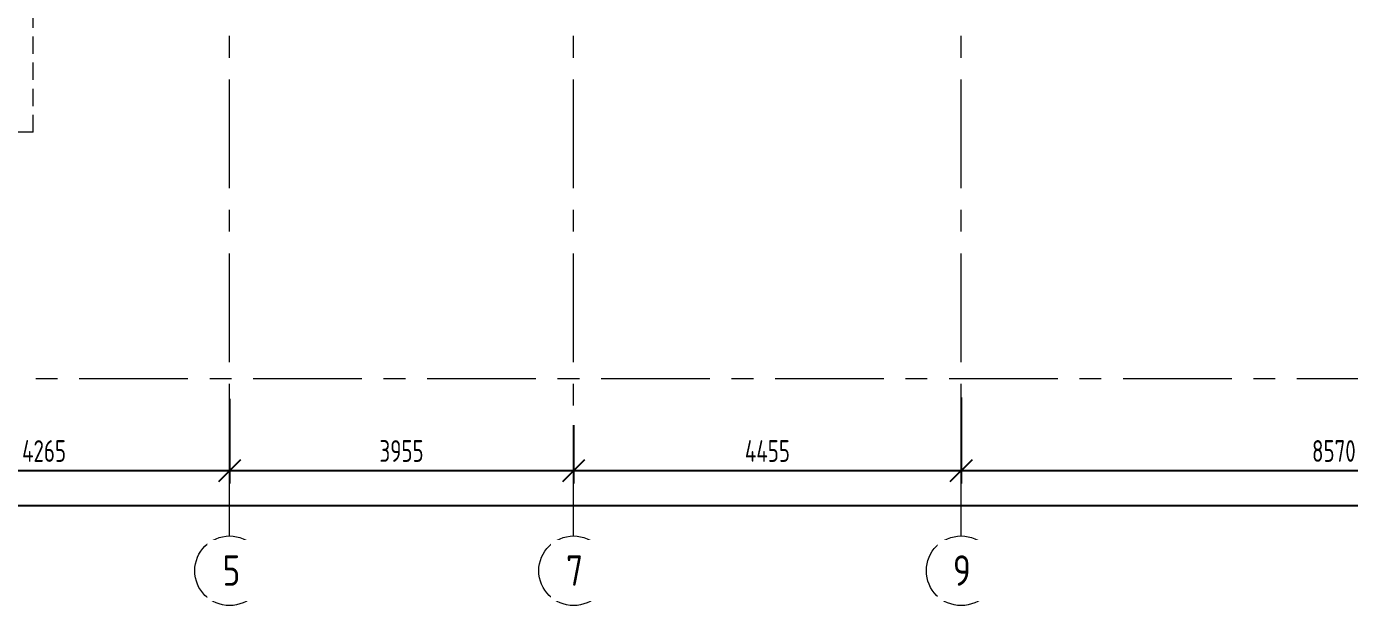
# Model space of a CAD drawing. Header units: millimetres. Extents: x -13407 to 8063098, y -2635 to 109271.
# Drawn here: x 14830 to 30040, y -2611 to 4048 of the extents above; entities that cross this region are included whole.
import ezdxf

# ---------------------------------------------------------------- set-up
doc = ezdxf.new("R2010")
doc.units = ezdxf.units.MM
doc.linetypes.add('ADSK_Штриховая_ш2 п1', pattern=[3, 2, -1])
doc.linetypes.add('CENTER', pattern=[2, 1.25, -0.25, 0.25, -0.25])
doc.layers.get('Defpoints').update_dxf_attribs({"color": 6})
for name, color, linetype, lineweight in [('АР_Оси', 193, 'Continuous', 9), ('АР_Оси размеры', 164, 'Continuous', 9), ('АР_тонкая линия', 250, 'Continuous', 0)]:
    doc.layers.add(name, color=color, linetype=linetype, lineweight=lineweight)
doc.styles.add('ГОСТ 2.304', font='isocpeur.ttf', dxfattribs={"width": 0.7})
doc.dimstyles.new('СПДС', dxfattribs={"dimscale": 100, "dimtxt": 2.5, "dimasz": 2.5, "dimexe": 1.5, "dimexo": 0, "dimgap": 1, "dimtad": 1, "dimdec": 0, "dimrnd": 1, "dimtxsty": 'ГОСТ 2.304', "dimblk": 'OBLIQUE', "dimcen": 2.5, "dimdle": 1.5, "dimadec": 0, "dimazin": 2, "dimtfac": 0.75, "dimtdec": 0, "dimtmove": 1, "dimatfit": 3, "dimfxl": 1, "dimtolj": 1, "dimarcsym": 1})

# ---------------------------------------------------------------- blocks, each defined once
blk = doc.blocks.new('_Oblique')
at = {"color": 253, "linetype": 'ByBlock', "lineweight": -2}
blk.add_line((-0.5, -0.5), (0.5, 0.5), dxfattribs=at)
blk = doc.blocks.new('*D507')
at = {"layer": 'Defpoints', "color": 0, "ltscale": 100, "transparency": 16777216}
for p in [(12900, -235), (17165, -235), (17165, -1059)]:
    blk.add_point(p, dxfattribs=at)
at = {"layer": 'АР_Оси размеры', "color": 253, "lineweight": -2, "ltscale": 100, "transparency": 16777216}
for p, q in [((12900, -235), (12900, -1209)), ((17165, -235), (17165, -1209)), ((12750, -1059), (17315, -1059))]:
    blk.add_line(p, q, dxfattribs=at)
at = {"layer": 'АР_Оси размеры', "color": 253, "lineweight": -2, "ltscale": 100, "transparency": 16777216, "xscale": 250, "yscale": 250, "zscale": 250, "rotation": 180}
blk.add_blockref('_Oblique', (12900, -1059), dxfattribs=at)
at = {"layer": 'АР_Оси размеры', "color": 253, "lineweight": -2, "ltscale": 100, "transparency": 16777216, "xscale": 250, "yscale": 250, "zscale": 250}
blk.add_blockref('_Oblique', (17165, -1059), dxfattribs=at)
at = {"layer": 'АР_Оси размеры', "color": 253, "ltscale": 100, "transparency": 16777216, "insert": (15032, -834), "char_height": 250, "attachment_point": 5, "style": 'ГОСТ 2.304'}
blk.add_mtext('\\A1;4265', dxfattribs=at)
blk = doc.blocks.new('*D508')
at = {"layer": 'Defpoints', "color": 0, "ltscale": 100, "transparency": 16777216}
for p in [(17165, -235), (21120, -536), (21120, -1059)]:
    blk.add_point(p, dxfattribs=at)
at = {"layer": 'АР_Оси размеры', "color": 253, "lineweight": -2, "ltscale": 100, "transparency": 16777216}
for p, q in [((17165, -235), (17165, -1209)), ((21120, -536), (21120, -1209)), ((17015, -1059), (21270, -1059))]:
    blk.add_line(p, q, dxfattribs=at)
at = {"layer": 'АР_Оси размеры', "color": 253, "lineweight": -2, "ltscale": 100, "transparency": 16777216, "xscale": 250, "yscale": 250, "zscale": 250, "rotation": 180}
blk.add_blockref('_Oblique', (17165, -1059), dxfattribs=at)
at = {"layer": 'АР_Оси размеры', "color": 253, "lineweight": -2, "ltscale": 100, "transparency": 16777216, "xscale": 250, "yscale": 250, "zscale": 250}
blk.add_blockref('_Oblique', (21120, -1059), dxfattribs=at)
at = {"layer": 'АР_Оси размеры', "color": 253, "ltscale": 100, "transparency": 16777216, "insert": (19142, -834), "char_height": 250, "attachment_point": 5, "style": 'ГОСТ 2.304'}
blk.add_mtext('\\A1;3955', dxfattribs=at)
blk = doc.blocks.new('*D509')
at = {"layer": 'Defpoints', "color": 0, "ltscale": 100, "transparency": 16777216}
for p in [(25575, -217), (21120, -536), (25575, -1059)]:
    blk.add_point(p, dxfattribs=at)
at = {"layer": 'АР_Оси размеры', "color": 253, "lineweight": -2, "ltscale": 100, "transparency": 16777216}
for p, q in [((25575, -217), (25575, -1209)), ((21120, -536), (21120, -1209)), ((20970, -1059), (25725, -1059))]:
    blk.add_line(p, q, dxfattribs=at)
at = {"layer": 'АР_Оси размеры', "color": 253, "lineweight": -2, "ltscale": 100, "transparency": 16777216, "xscale": 250, "yscale": 250, "zscale": 250, "rotation": 180}
blk.add_blockref('_Oblique', (21120, -1059), dxfattribs=at)
at = {"layer": 'АР_Оси размеры', "color": 253, "lineweight": -2, "ltscale": 100, "transparency": 16777216, "xscale": 250, "yscale": 250, "zscale": 250}
blk.add_blockref('_Oblique', (25575, -1059), dxfattribs=at)
at = {"layer": 'АР_Оси размеры', "color": 253, "ltscale": 100, "transparency": 16777216, "insert": (23348, -834), "char_height": 250, "attachment_point": 5, "style": 'ГОСТ 2.304'}
blk.add_mtext('\\A1;4455', dxfattribs=at)
blk = doc.blocks.new('*D510')
at = {"layer": 'Defpoints', "color": 0, "ltscale": 100, "transparency": 16777216}
for p in [(25575, -217), (34145, -217), (34145, -1059)]:
    blk.add_point(p, dxfattribs=at)
at = {"layer": 'АР_Оси размеры', "color": 253, "lineweight": -2, "ltscale": 100, "transparency": 16777216}
for p, q in [((25575, -217), (25575, -1209)), ((34145, -217), (34145, -1209)), ((25425, -1059), (34295, -1059))]:
    blk.add_line(p, q, dxfattribs=at)
at = {"layer": 'АР_Оси размеры', "color": 253, "lineweight": -2, "ltscale": 100, "transparency": 16777216, "xscale": 250, "yscale": 250, "zscale": 250, "rotation": 180}
blk.add_blockref('_Oblique', (25575, -1059), dxfattribs=at)
at = {"layer": 'АР_Оси размеры', "color": 253, "lineweight": -2, "ltscale": 100, "transparency": 16777216, "xscale": 250, "yscale": 250, "zscale": 250}
blk.add_blockref('_Oblique', (34145, -1059), dxfattribs=at)
at = {"layer": 'АР_Оси размеры', "color": 253, "ltscale": 100, "transparency": 16777216, "insert": (29860, -834), "char_height": 250, "attachment_point": 5, "style": 'ГОСТ 2.304'}
blk.add_mtext('\\A1;8570', dxfattribs=at)
blk = doc.blocks.new('*D501')
at = {"layer": 'Defpoints', "color": 0, "ltscale": 100, "transparency": 16777216}
for p in [(68415, -1461), (0, -1786), (68415, -1786)]:
    blk.add_point(p, dxfattribs=at)
at = {"layer": 'АР_Оси размеры', "color": 253, "lineweight": -2, "ltscale": 100, "transparency": 16777216}
for p, q in [((0, -1786), (0, -1311)), ((68415, -1786), (68415, -1311)), ((-150, -1461), (68565, -1461))]:
    blk.add_line(p, q, dxfattribs=at)
at = {"layer": 'АР_Оси размеры', "color": 253, "lineweight": -2, "ltscale": 100, "transparency": 16777216, "xscale": 250, "yscale": 250, "zscale": 250, "rotation": 180}
blk.add_blockref('_Oblique', (0, -1461), dxfattribs=at)
at = {"layer": 'АР_Оси размеры', "color": 253, "lineweight": -2, "ltscale": 100, "transparency": 16777216, "xscale": 250, "yscale": 250, "zscale": 250}
blk.add_blockref('_Oblique', (68415, -1461), dxfattribs=at)
at = {"layer": 'АР_Оси размеры', "color": 253, "ltscale": 100, "transparency": 16777216, "insert": (34808, -1236), "char_height": 250, "attachment_point": 5, "style": 'ГОСТ 2.304'}
blk.add_mtext('\\A1;68415', dxfattribs=at)

msp = doc.modelspace()

# ---------------------------------------------------------------- linework, layer by layer
at = {"color": 253, "ltscale": 100}
msp.add_arc((34341.7, 11438.2), 7688.1, 196.06698, 355.13934, dxfattribs=at)
at = {"layer": 'АР_Оси', "color": 253, "linetype": 'CENTER', "ltscale": 1000}
for p, q in [((17165, -1811.3), (17165, 32496.2)), ((21120, -1811.3), (21120, 32496.2)), ((25575, -1811.3), (25575, 32496.2)), ((-12563.8, 0), (71033.4, 0))]:
    msp.add_line(p, q, dxfattribs=at)
at = {"layer": 'АР_Оси', "color": 253, "ltscale": 0.5}
for centre in [(17165, -2211.3), (21120, -2211.3), (25575, -2211.3)]:
    msp.add_circle(centre, 400, dxfattribs=at)
at = {"layer": 'АР_тонкая линия', "color": 253, "linetype": 'ADSK_Штриховая_ш2 п1', "ltscale": 100}
for q in [(14908.4, 4155.2), (13160, 2832.3)]:
    msp.add_line((14908.4, 2832.3), q, dxfattribs=at)

# ---------------------------------------------------------------- dimensions: what is measured, and where the dimension line sits
at = {"layer": 'АР_Оси размеры', "color": 253, "ltscale": 100}
for base, p1, p2, picture, middle in [((17165, -1058.6), (12900, -234.8), (17165, -234.8), '*D507', (15032.5, -833.6)), ((21120, -1058.6), (17165, -234.8), (21120, -535.6), '*D508', (19142.5, -833.6)), ((25575, -1058.6), (21120, -535.6), (25575, -216.8), '*D509', (23347.5, -833.6)), ((34145, -1058.6), (25575, -216.8), (34145, -216.8), '*D510', (29860, -833.6))]:
    dim = msp.add_linear_dim(base=base, p1=p1, p2=p2, dimstyle='СПДС', override={"dimclrd": 253, "dimclre": 253, "dimclrt": 253}, dxfattribs=at)
    dim.commit()
    dim.dimension.update_dxf_attribs({"geometry": picture, "text_midpoint": middle})

# ---------------------------------------------------------------- next in the draw order: texts
at = {"layer": 'АР_Оси', "color": 253, "char_height": 350, "attachment_point": 1, "line_spacing_factor": 1.149209, "style": 'ГОСТ 2.304', "bg_fill": 2}
for s, insert in [('{\\W0.8;5}', (17084.6, -2033.5)), ('{\\W0.8;7}', (21033.3, -2033.5)), ('{\\W0.8;9}', (25480.3, -2033.5))]:
    msp.add_mtext(s, dxfattribs=dict(at, insert=insert))

# ---------------------------------------------------------------- next in the draw order: dimensions: what is measured, and where the dimension line sits
at = {"layer": 'АР_Оси размеры', "color": 253, "ltscale": 100}
dim = msp.add_linear_dim(base=(68415, -1460.7), p1=(0, -1786.3), p2=(68415, -1786.3), dimstyle='СПДС', override={"dimclrd": 253, "dimclre": 253, "dimclrt": 253}, dxfattribs=at)
dim.commit()
dim.dimension.update_dxf_attribs({"geometry": '*D501', "text_midpoint": (34808.4, -1460.7), "dimtype": 160})

doc.saveas('drawing.dxf')
